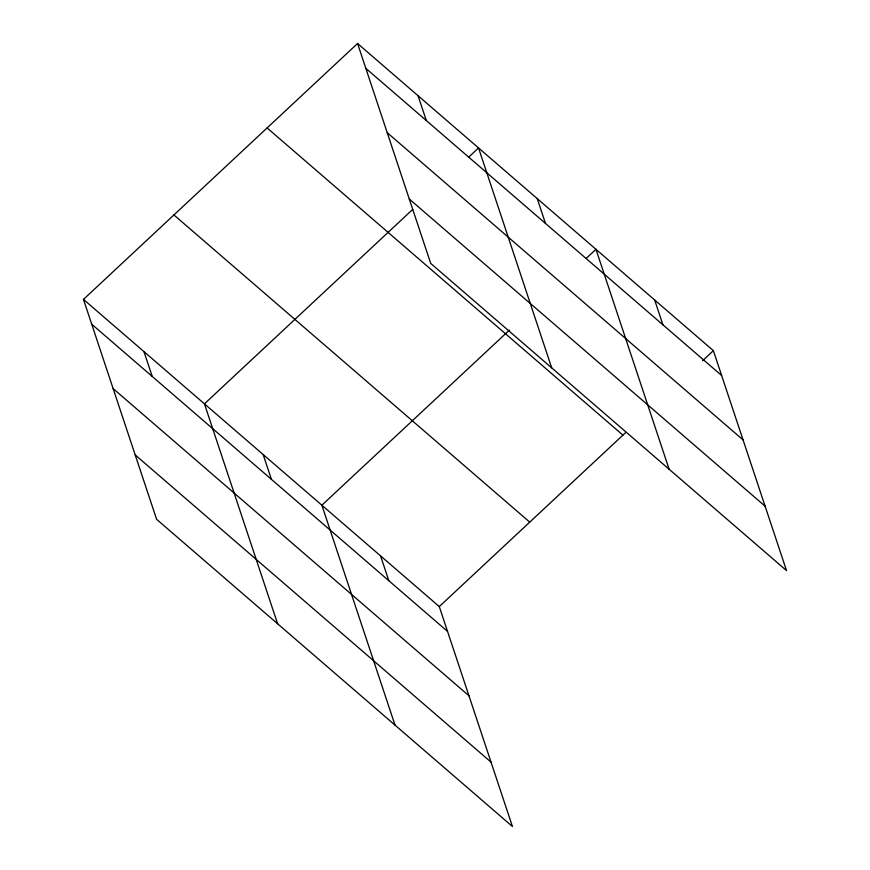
<?xml version="1.0" encoding="UTF-8"?>
<svg xmlns="http://www.w3.org/2000/svg" width="870" height="870" viewBox="0 0 870 870"><rect width="100%" height="100%" fill="white"/><g stroke="black" fill="none" stroke-linecap="round" stroke-linejoin="round"><path stroke-width="1.3" d="M83.466 299.4L439.285 606.586L512.441 826.5L156.622 519.325L83.466 299.4L357.559 43.5L713.378 350.675L786.534 570.6L430.715 263.414L357.559 43.5M412.663 209.442L204.45 403.843L277.606 623.757M468.702 157.122L478.543 147.943L551.7 367.858M509.439 330.089L321.867 505.209L395.023 725.134M586.13 258.488L595.961 249.309L669.117 469.224M439.285 606.586L625.878 432.379M702.558 360.778L713.378 350.675M365.813 68.317L721.632 375.503M387.237 132.697L743.045 439.883M409.302 199.034L765.111 506.209M267.112 127.944L622.92 435.13M173.924 214.955L529.732 522.13M91.72 324.216L447.539 631.402M113.144 388.607L468.952 695.782M135.209 454.934L491.017 762.12M654.664 299.998L662.918 324.814M537.247 198.621L545.501 223.449M418.046 95.722L426.311 120.538M380.571 555.897L388.825 580.714M263.153 454.531L271.407 479.348M143.952 351.621L152.217 376.438"/></g></svg>
